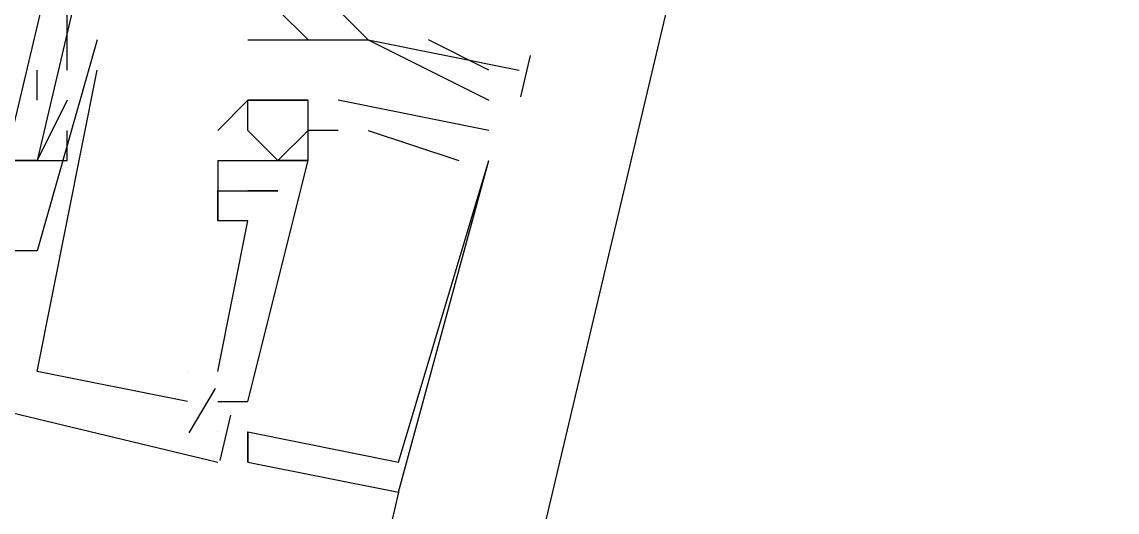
# Model space of a CAD drawing. Header units: feet. Extents: x -84 to 198, y -22 to 181.
# Drawn here: x 121.5 to 121.9847, y 90.6222 to 90.8391 of the extents above; entities that cross this region are included whole.
import ezdxf

# ---------------------------------------------------------------- set-up
doc = ezdxf.new("R2010")
doc.units = ezdxf.units.FT
doc.layers.add('A-LINEA', color=7, linetype='CONTINUOUS')

msp = doc.modelspace()

# ---------------------------------------------------------------- linework, layer by layer
at = {"layer": 'A-LINEA'}
for p, q in [((121.48, 90.7244), (121.5467, 91.0044)), ((121.48, 90.7244), (121.5467, 91.0044)), ((121.48, 90.7244), (121.5467, 91.0044)), ((121.48, 90.7244), (121.5467, 91.0044)), ((121.48, 90.7244), (121.5467, 91.0044)), ((121.48, 90.7244), (121.5467, 91.0044)), ((121.52, 90.8178), (121.52, 90.8578)), ((121.52, 90.8178), (121.52, 90.8578)), ((121.52, 90.8178), (121.52, 90.8578)), ((121.52, 90.8178), (121.52, 90.8578)), ((121.52, 90.8178), (121.52, 90.8578)), ((121.52, 90.8178), (121.52, 90.8578)), ((121.5333, 90.8311), (121.5333, 90.8311)), ((121.5333, 90.8311), (121.5333, 90.8311)), ((121.5333, 90.8311), (121.5333, 90.8311)), ((121.5333, 90.8311), (121.5333, 90.8311)), ((121.5333, 90.8311), (121.5333, 90.8311)), ((121.5333, 90.8311), (121.5333, 90.8311)), ((121.6, 90.8311), (121.6, 90.8311)), ((121.6, 90.8311), (121.6, 90.8311)), ((121.6133, 90.8311), (121.6133, 90.8311)), ((121.6133, 90.8311), (121.6133, 90.8311)), ((121.6267, 90.8311), (121.6267, 90.8311)), ((121.6267, 90.8311), (121.6267, 90.8311)), ((121.64, 90.8311), (121.64, 90.8311)), ((121.64, 90.8311), (121.64, 90.8311)), ((121.6533, 90.8311), (121.6533, 90.8311)), ((121.6533, 90.8311), (121.6533, 90.8311)), ((121.6533, 90.8311), (121.6533, 90.8311)), ((121.6533, 90.8311), (121.6533, 90.8311)), ((121.6533, 90.8311), (121.6533, 90.8311)), ((121.6533, 90.8311), (121.6533, 90.8311)), ((121.725, 90.8243), (121.7207, 90.806)), ((121.725, 90.8243), (121.7207, 90.806)), ((121.5067, 90.8044), (121.5067, 90.8178)), ((121.5067, 90.8178), (121.5067, 90.8178)), ((121.5067, 90.8044), (121.5067, 90.8178)), ((121.5067, 90.8178), (121.5067, 90.8178)), ((121.5067, 90.8044), (121.5067, 90.8178)), ((121.5067, 90.8178), (121.5067, 90.8178)), ((121.5067, 90.8044), (121.5067, 90.8178)), ((121.5067, 90.8178), (121.5067, 90.8178)), ((121.5067, 90.8044), (121.5067, 90.8178)), ((121.5067, 90.8178), (121.5067, 90.8178)), ((121.5067, 90.8044), (121.5067, 90.8178)), ((121.5067, 90.8178), (121.5067, 90.8178)), ((121.52, 90.8178), (121.52, 90.8178)), ((121.52, 90.8178), (121.52, 90.8178)), ((121.52, 90.8178), (121.52, 90.8178)), ((121.52, 90.8178), (121.52, 90.8178)), ((121.52, 90.8178), (121.52, 90.8178)), ((121.52, 90.8178), (121.52, 90.8178)), ((121.5333, 90.8178), (121.5333, 90.8178)), ((121.5333, 90.8178), (121.5333, 90.8178)), ((121.5333, 90.8178), (121.5333, 90.8178)), ((121.5333, 90.8178), (121.5333, 90.8178)), ((121.5333, 90.8178), (121.5333, 90.8178)), ((121.5333, 90.8178), (121.5333, 90.8178)), ((121.72, 90.8178), (121.72, 90.8178)), ((121.72, 90.8178), (121.72, 90.8178)), ((121.5067, 90.8044), (121.5067, 90.8044)), ((121.5067, 90.8044), (121.5067, 90.8044)), ((121.5067, 90.8044), (121.5067, 90.8044)), ((121.5067, 90.8044), (121.5067, 90.8044)), ((121.5067, 90.8044), (121.5067, 90.8044)), ((121.5067, 90.8044), (121.5067, 90.8044)), ((121.52, 90.8044), (121.52, 90.8044)), ((121.52, 90.8044), (121.52, 90.8044)), ((121.52, 90.8044), (121.52, 90.8044)), ((121.52, 90.8044), (121.52, 90.8044)), ((121.52, 90.8044), (121.52, 90.8044)), ((121.52, 90.8044), (121.52, 90.8044)), ((121.6, 90.8044), (121.6, 90.8044)), ((121.6, 90.8044), (121.6, 90.8044)), ((121.6, 90.8044), (121.6, 90.8044)), ((121.6, 90.8044), (121.6, 90.8044)), ((121.6, 90.8044), (121.6, 90.8044)), ((121.6, 90.8044), (121.6, 90.8044)), ((121.6, 90.8044), (121.6, 90.8044)), ((121.6, 90.8044), (121.6, 90.8044)), ((121.6, 90.8044), (121.6, 90.8044)), ((121.6, 90.8044), (121.6, 90.8044)), ((121.6, 90.8044), (121.6, 90.8044)), ((121.6, 90.8044), (121.6, 90.8044)), ((121.6133, 90.8044), (121.6133, 90.8044)), ((121.6133, 90.8044), (121.6133, 90.8044)), ((121.6133, 90.8044), (121.6133, 90.8044)), ((121.6133, 90.8044), (121.6133, 90.8044)), ((121.6133, 90.8044), (121.6133, 90.8044)), ((121.6133, 90.8044), (121.6133, 90.8044)), ((121.6267, 90.8044), (121.6267, 90.8044)), ((121.6267, 90.8044), (121.6267, 90.8044)), ((121.6267, 90.8044), (121.6267, 90.8044)), ((121.6267, 90.8044), (121.6267, 90.8044)), ((121.6267, 90.8044), (121.6267, 90.8044)), ((121.6267, 90.8044), (121.6267, 90.8044)), ((121.6267, 90.8044), (121.6267, 90.8044)), ((121.6267, 90.8044), (121.6267, 90.8044)), ((121.6267, 90.8044), (121.6267, 90.8044)), ((121.6267, 90.8044), (121.6267, 90.8044)), ((121.6267, 90.8044), (121.6267, 90.8044)), ((121.6267, 90.8044), (121.6267, 90.8044)), ((121.7067, 90.7911), (121.64, 90.8044)), ((121.64, 90.8044), (121.64, 90.8044)), ((121.64, 90.8044), (121.64, 90.8044)), ((121.7067, 90.7911), (121.64, 90.8044)), ((121.64, 90.8044), (121.64, 90.8044)), ((121.64, 90.8044), (121.64, 90.8044)), ((121.7067, 90.7911), (121.64, 90.8044)), ((121.64, 90.8044), (121.64, 90.8044)), ((121.64, 90.8044), (121.64, 90.8044)), ((121.7067, 90.7911), (121.64, 90.8044)), ((121.64, 90.8044), (121.64, 90.8044)), ((121.64, 90.8044), (121.64, 90.8044)), ((121.7067, 90.7911), (121.64, 90.8044)), ((121.64, 90.8044), (121.64, 90.8044)), ((121.64, 90.8044), (121.64, 90.8044)), ((121.7067, 90.7911), (121.64, 90.8044)), ((121.64, 90.8044), (121.64, 90.8044)), ((121.64, 90.8044), (121.64, 90.8044)), ((121.7067, 90.8044), (121.7067, 90.8044)), ((121.7067, 90.8044), (121.7067, 90.8044)), ((121.52, 90.7911), (121.52, 90.7911)), ((121.52, 90.7911), (121.52, 90.7911)), ((121.52, 90.7911), (121.52, 90.7911)), ((121.52, 90.7911), (121.52, 90.7911)), ((121.52, 90.7911), (121.52, 90.7911)), ((121.52, 90.7911), (121.52, 90.7911)), ((121.5867, 90.7911), (121.5867, 90.7911)), ((121.5867, 90.7911), (121.5867, 90.7911)), ((121.5867, 90.7911), (121.5867, 90.7911)), ((121.5867, 90.7911), (121.5867, 90.7911)), ((121.5867, 90.7911), (121.5867, 90.7911)), ((121.5867, 90.7911), (121.5867, 90.7911)), ((121.6, 90.7911), (121.6, 90.7911)), ((121.6, 90.7911), (121.6, 90.7911)), ((121.6, 90.7911), (121.6, 90.7911)), ((121.6, 90.7911), (121.6, 90.7911)), ((121.6, 90.7911), (121.6, 90.7911)), ((121.6, 90.7911), (121.6, 90.7911)), ((121.6267, 90.7911), (121.6267, 90.7911)), ((121.6267, 90.7911), (121.6267, 90.7911)), ((121.6267, 90.7911), (121.6267, 90.7911)), ((121.6267, 90.7911), (121.6267, 90.7911)), ((121.6267, 90.7911), (121.6267, 90.7911)), ((121.6267, 90.7911), (121.6267, 90.7911)), ((121.6267, 90.7911), (121.6267, 90.7911)), ((121.6267, 90.7911), (121.6267, 90.7911)), ((121.6267, 90.7911), (121.6267, 90.7911)), ((121.6267, 90.7911), (121.6267, 90.7911)), ((121.6267, 90.7911), (121.6267, 90.7911)), ((121.6267, 90.7911), (121.6267, 90.7911)), ((121.64, 90.7911), (121.64, 90.7911)), ((121.64, 90.7911), (121.64, 90.7911)), ((121.64, 90.7911), (121.64, 90.7911)), ((121.64, 90.7911), (121.64, 90.7911)), ((121.64, 90.7911), (121.64, 90.7911)), ((121.64, 90.7911), (121.64, 90.7911)), ((121.64, 90.7911), (121.64, 90.7911)), ((121.64, 90.7911), (121.64, 90.7911)), ((121.64, 90.7911), (121.64, 90.7911)), ((121.64, 90.7911), (121.64, 90.7911)), ((121.64, 90.7911), (121.64, 90.7911)), ((121.64, 90.7911), (121.64, 90.7911)), ((121.64, 90.7911), (121.64, 90.7911)), ((121.64, 90.7911), (121.64, 90.7911)), ((121.64, 90.7911), (121.64, 90.7911)), ((121.64, 90.7911), (121.64, 90.7911)), ((121.64, 90.7911), (121.64, 90.7911)), ((121.64, 90.7911), (121.64, 90.7911)), ((121.6533, 90.7911), (121.6533, 90.7911)), ((121.6533, 90.7911), (121.6533, 90.7911)), ((121.6533, 90.7911), (121.6533, 90.7911)), ((121.6533, 90.7911), (121.6533, 90.7911)), ((121.6533, 90.7911), (121.6533, 90.7911)), ((121.6533, 90.7911), (121.6533, 90.7911)), ((121.7067, 90.7911), (121.7067, 90.7911)), ((121.7067, 90.7911), (121.7067, 90.7911)), ((121.7067, 90.7911), (121.7067, 90.7911)), ((121.7067, 90.7911), (121.7067, 90.7911)), ((121.7067, 90.7911), (121.7067, 90.7911)), ((121.7067, 90.7911), (121.7067, 90.7911)), ((121.5067, 90.7778), (121.5067, 90.7778)), ((121.5067, 90.7778), (121.5067, 90.7778)), ((121.5067, 90.7778), (121.5067, 90.7778)), ((121.5067, 90.7778), (121.5067, 90.7778)), ((121.5067, 90.7778), (121.5067, 90.7778)), ((121.5067, 90.7778), (121.5067, 90.7778)), ((121.5067, 90.7778), (121.5067, 90.7778)), ((121.5067, 90.7778), (121.5067, 90.7778)), ((121.5067, 90.7778), (121.5067, 90.7778)), ((121.5067, 90.7778), (121.5067, 90.7778)), ((121.5067, 90.7778), (121.5067, 90.7778)), ((121.5067, 90.7778), (121.5067, 90.7778)), ((121.5067, 90.7778), (121.5067, 90.7778)), ((121.5067, 90.7778), (121.5067, 90.7778)), ((121.5067, 90.7778), (121.5067, 90.7778)), ((121.5067, 90.7778), (121.5067, 90.7778)), ((121.5067, 90.7778), (121.5067, 90.7778)), ((121.5067, 90.7778), (121.5067, 90.7778)), ((121.52, 90.7778), (121.52, 90.7778)), ((121.52, 90.7778), (121.52, 90.7778)), ((121.52, 90.7778), (121.52, 90.7778)), ((121.52, 90.7778), (121.52, 90.7778)), ((121.52, 90.7778), (121.52, 90.7778)), ((121.52, 90.7778), (121.52, 90.7778)), ((121.52, 90.7778), (121.52, 90.7778)), ((121.52, 90.7778), (121.52, 90.7778)), ((121.52, 90.7778), (121.52, 90.7778)), ((121.52, 90.7778), (121.52, 90.7778)), ((121.52, 90.7778), (121.52, 90.7778)), ((121.52, 90.7778), (121.52, 90.7778)), ((121.5867, 90.7778), (121.5867, 90.7511)), ((121.5867, 90.7778), (121.5867, 90.7778)), ((121.5867, 90.7778), (121.5867, 90.7778)), ((121.5867, 90.7778), (121.5867, 90.7511)), ((121.5867, 90.7778), (121.5867, 90.7778)), ((121.5867, 90.7778), (121.5867, 90.7778)), ((121.5867, 90.7778), (121.5867, 90.7511)), ((121.5867, 90.7778), (121.5867, 90.7778)), ((121.5867, 90.7778), (121.5867, 90.7778)), ((121.5867, 90.7778), (121.5867, 90.7511)), ((121.5867, 90.7778), (121.5867, 90.7778)), ((121.5867, 90.7778), (121.5867, 90.7778)), ((121.5867, 90.7778), (121.5867, 90.7511)), ((121.5867, 90.7778), (121.5867, 90.7778)), ((121.5867, 90.7778), (121.5867, 90.7778)), ((121.5867, 90.7778), (121.5867, 90.7511)), ((121.5867, 90.7778), (121.5867, 90.7778)), ((121.5867, 90.7778), (121.5867, 90.7778)), ((121.6, 90.7778), (121.6, 90.7778)), ((121.6, 90.7778), (121.6, 90.7778)), ((121.6, 90.7778), (121.6, 90.7778)), ((121.6, 90.7778), (121.6, 90.7778)), ((121.6, 90.7778), (121.6, 90.7778)), ((121.6, 90.7778), (121.6, 90.7778)), ((121.6, 90.7778), (121.6, 90.7778)), ((121.6, 90.7778), (121.6, 90.7778)), ((121.6, 90.7778), (121.6, 90.7778)), ((121.6, 90.7778), (121.6, 90.7778)), ((121.6, 90.7778), (121.6, 90.7778)), ((121.6, 90.7778), (121.6, 90.7778)), ((121.6, 90.7778), (121.6, 90.7778)), ((121.6, 90.7778), (121.6, 90.7778)), ((121.6, 90.7778), (121.6, 90.7778)), ((121.6, 90.7778), (121.6, 90.7778)), ((121.6, 90.7778), (121.6, 90.7778)), ((121.6, 90.7778), (121.6, 90.7778)), ((121.6133, 90.7778), (121.6133, 90.7778)), ((121.6133, 90.7778), (121.6133, 90.7778)), ((121.6133, 90.7778), (121.6133, 90.7778)), ((121.6133, 90.7778), (121.6133, 90.7778)), ((121.6133, 90.7778), (121.6133, 90.7778)), ((121.6133, 90.7778), (121.6133, 90.7778)), ((121.6133, 90.7778), (121.6133, 90.7778)), ((121.6133, 90.7778), (121.6133, 90.7778)), ((121.6133, 90.7778), (121.6133, 90.7778)), ((121.6133, 90.7778), (121.6133, 90.7778)), ((121.6133, 90.7778), (121.6133, 90.7778)), ((121.6133, 90.7778), (121.6133, 90.7778)), ((121.6133, 90.7778), (121.6133, 90.7778)), ((121.6133, 90.7778), (121.6133, 90.7778)), ((121.6133, 90.7778), (121.6133, 90.7778)), ((121.6133, 90.7778), (121.6133, 90.7778)), ((121.6133, 90.7778), (121.6133, 90.7778)), ((121.6133, 90.7778), (121.6133, 90.7778)), ((121.6267, 90.7778), (121.6267, 90.7778)), ((121.6267, 90.7778), (121.6267, 90.7778)), ((121.6267, 90.7778), (121.6267, 90.7778)), ((121.6267, 90.7778), (121.6267, 90.7778)), ((121.6267, 90.7778), (121.6267, 90.7778)), ((121.6267, 90.7778), (121.6267, 90.7778)), ((121.6267, 90.7778), (121.6267, 90.7778)), ((121.6267, 90.7778), (121.6267, 90.7778)), ((121.6267, 90.7778), (121.6267, 90.7778)), ((121.6267, 90.7778), (121.6267, 90.7778)), ((121.6267, 90.7778), (121.6267, 90.7778)), ((121.6267, 90.7778), (121.6267, 90.7778)), ((121.6933, 90.7778), (121.6933, 90.7778)), ((121.6933, 90.7778), (121.6933, 90.7778)), ((121.6933, 90.7778), (121.6933, 90.7778)), ((121.6933, 90.7778), (121.6933, 90.7778)), ((121.6933, 90.7778), (121.6933, 90.7778)), ((121.6933, 90.7778), (121.6933, 90.7778)), ((121.7067, 90.7778), (121.7067, 90.7778)), ((121.7067, 90.7778), (121.7067, 90.7778)), ((121.7067, 90.7778), (121.7067, 90.7778)), ((121.7067, 90.7778), (121.7067, 90.7778)), ((121.7067, 90.7778), (121.7067, 90.7778)), ((121.7067, 90.7778), (121.7067, 90.7778)), ((121.7067, 90.7778), (121.7067, 90.7778)), ((121.7067, 90.7778), (121.7067, 90.7778)), ((121.7067, 90.7778), (121.7067, 90.7778)), ((121.7067, 90.7778), (121.7067, 90.7778)), ((121.7067, 90.7778), (121.7067, 90.7778)), ((121.7067, 90.7778), (121.7067, 90.7778)), ((121.5867, 90.7644), (121.6, 90.7644)), ((121.5867, 90.7644), (121.5867, 90.7644)), ((121.5867, 90.7644), (121.5867, 90.7644)), ((121.5867, 90.7644), (121.6, 90.7644)), ((121.5867, 90.7644), (121.5867, 90.7644)), ((121.5867, 90.7644), (121.5867, 90.7644)), ((121.5867, 90.7644), (121.6, 90.7644)), ((121.5867, 90.7644), (121.5867, 90.7644)), ((121.5867, 90.7644), (121.5867, 90.7644)), ((121.5867, 90.7644), (121.6, 90.7644)), ((121.5867, 90.7644), (121.5867, 90.7644)), ((121.5867, 90.7644), (121.5867, 90.7644)), ((121.5867, 90.7644), (121.6, 90.7644)), ((121.5867, 90.7644), (121.5867, 90.7644)), ((121.5867, 90.7644), (121.5867, 90.7644)), ((121.5867, 90.7644), (121.6, 90.7644)), ((121.5867, 90.7644), (121.5867, 90.7644)), ((121.5867, 90.7644), (121.5867, 90.7644)), ((121.6, 90.7644), (121.6, 90.7644)), ((121.6, 90.7644), (121.6, 90.7644)), ((121.6, 90.7644), (121.6, 90.7644)), ((121.6, 90.7644), (121.6, 90.7644)), ((121.6, 90.7644), (121.6, 90.7644)), ((121.6, 90.7644), (121.6, 90.7644)), ((121.6, 90.7644), (121.6, 90.7644)), ((121.6, 90.7644), (121.6, 90.7644)), ((121.6, 90.7644), (121.6, 90.7644)), ((121.6, 90.7644), (121.6, 90.7644)), ((121.6, 90.7644), (121.6, 90.7644)), ((121.6, 90.7644), (121.6, 90.7644)), ((121.6, 90.7644), (121.6, 90.7644)), ((121.6, 90.7644), (121.6, 90.7644)), ((121.6, 90.7644), (121.6, 90.7644)), ((121.6, 90.7644), (121.6, 90.7644)), ((121.6, 90.7644), (121.6, 90.7644)), ((121.6, 90.7644), (121.6, 90.7644)), ((121.6, 90.7644), (121.6, 90.7644)), ((121.6, 90.7644), (121.6, 90.7644)), ((121.6, 90.7644), (121.6, 90.7644)), ((121.6, 90.7644), (121.6, 90.7644)), ((121.6, 90.7644), (121.6, 90.7644)), ((121.6, 90.7644), (121.6, 90.7644)), ((121.6133, 90.7644), (121.6133, 90.7644)), ((121.6133, 90.7644), (121.6133, 90.7644)), ((121.6133, 90.7644), (121.6133, 90.7644)), ((121.6133, 90.7644), (121.6133, 90.7644)), ((121.6133, 90.7644), (121.6133, 90.7644)), ((121.6133, 90.7644), (121.6133, 90.7644)), ((121.6133, 90.7644), (121.6133, 90.7644)), ((121.6133, 90.7644), (121.6133, 90.7644)), ((121.6133, 90.7644), (121.6133, 90.7644)), ((121.6133, 90.7644), (121.6133, 90.7644)), ((121.6133, 90.7644), (121.6133, 90.7644)), ((121.6133, 90.7644), (121.6133, 90.7644)), ((121.5867, 90.6844), (121.6, 90.7511)), ((121.5867, 90.7511), (121.5867, 90.7511)), ((121.5867, 90.7511), (121.5867, 90.7511)), ((121.5867, 90.6844), (121.6, 90.7511)), ((121.5867, 90.7511), (121.5867, 90.7511)), ((121.5867, 90.7511), (121.5867, 90.7511)), ((121.5867, 90.6844), (121.6, 90.7511)), ((121.5867, 90.7511), (121.5867, 90.7511)), ((121.5867, 90.7511), (121.5867, 90.7511)), ((121.5867, 90.6844), (121.6, 90.7511)), ((121.5867, 90.7511), (121.5867, 90.7511)), ((121.5867, 90.7511), (121.5867, 90.7511)), ((121.5867, 90.6844), (121.6, 90.7511)), ((121.5867, 90.7511), (121.5867, 90.7511)), ((121.5867, 90.7511), (121.5867, 90.7511)), ((121.5867, 90.6844), (121.6, 90.7511)), ((121.5867, 90.7511), (121.5867, 90.7511)), ((121.5867, 90.7511), (121.5867, 90.7511)), ((121.6, 90.7511), (121.6, 90.7511)), ((121.6, 90.7511), (121.6, 90.7511)), ((121.6, 90.7511), (121.6, 90.7511)), ((121.6, 90.7511), (121.6, 90.7511)), ((121.6, 90.7511), (121.6, 90.7511)), ((121.6, 90.7511), (121.6, 90.7511)), ((121.6, 90.7511), (121.6, 90.7511)), ((121.6, 90.7511), (121.6, 90.7511)), ((121.6, 90.7511), (121.6, 90.7511)), ((121.6, 90.7511), (121.6, 90.7511)), ((121.6, 90.7511), (121.6, 90.7511)), ((121.6, 90.7511), (121.6, 90.7511)), ((121.5067, 90.7378), (121.5067, 90.7378)), ((121.5067, 90.7378), (121.5067, 90.7378)), ((121.5067, 90.7378), (121.5067, 90.7378)), ((121.5067, 90.7378), (121.5067, 90.7378)), ((121.5067, 90.7378), (121.5067, 90.7378)), ((121.5067, 90.7378), (121.5067, 90.7378)), ((121.5067, 90.6844), (121.5067, 90.6844)), ((121.5067, 90.6844), (121.5067, 90.6844)), ((121.5067, 90.6844), (121.5067, 90.6844)), ((121.5067, 90.6844), (121.5067, 90.6844)), ((121.5067, 90.6844), (121.5067, 90.6844)), ((121.5067, 90.6844), (121.5067, 90.6844)), ((121.5733, 90.6844), (121.5733, 90.6844)), ((121.5733, 90.6844), (121.5733, 90.6844)), ((121.5733, 90.6844), (121.5733, 90.6844)), ((121.5733, 90.6844), (121.5733, 90.6844)), ((121.5733, 90.6844), (121.5733, 90.6844)), ((121.5733, 90.6844), (121.5733, 90.6844)), ((121.5733, 90.6844), (121.5733, 90.6844)), ((121.5733, 90.6844), (121.5733, 90.6844)), ((121.5733, 90.6844), (121.5733, 90.6844)), ((121.5733, 90.6844), (121.5733, 90.6844)), ((121.5733, 90.6844), (121.5733, 90.6844)), ((121.5733, 90.6844), (121.5733, 90.6844)), ((121.5867, 90.6844), (121.5867, 90.6844)), ((121.5867, 90.6844), (121.5867, 90.6844)), ((121.5867, 90.6844), (121.5867, 90.6844)), ((121.5867, 90.6844), (121.5867, 90.6844)), ((121.5867, 90.6844), (121.5867, 90.6844)), ((121.5867, 90.6844), (121.5867, 90.6844)), ((121.5855, 90.6769), (121.5739, 90.6573)), ((121.5855, 90.6769), (121.5739, 90.6573)), ((121.5855, 90.6769), (121.5739, 90.6573)), ((121.5855, 90.6769), (121.5739, 90.6573)), ((121.5855, 90.6769), (121.5739, 90.6573)), ((121.5855, 90.6769), (121.5739, 90.6573)), ((121.5733, 90.6711), (121.5733, 90.6711)), ((121.5733, 90.6711), (121.5733, 90.6711)), ((121.5733, 90.6711), (121.5733, 90.6711)), ((121.5733, 90.6711), (121.5733, 90.6711)), ((121.5733, 90.6711), (121.5733, 90.6711)), ((121.5733, 90.6711), (121.5733, 90.6711)), ((121.5867, 90.6711), (121.5867, 90.6711)), ((121.5867, 90.6711), (121.5867, 90.6711)), ((121.5867, 90.6711), (121.5867, 90.6711)), ((121.5867, 90.6711), (121.5867, 90.6711)), ((121.5867, 90.6711), (121.5867, 90.6711)), ((121.5867, 90.6711), (121.5867, 90.6711)), ((121.6, 90.6711), (121.6, 90.6711)), ((121.6, 90.6711), (121.6, 90.6711)), ((121.6, 90.6711), (121.6, 90.6711)), ((121.6, 90.6711), (121.6, 90.6711)), ((121.6, 90.6711), (121.6, 90.6711)), ((121.6, 90.6711), (121.6, 90.6711)), ((121.6, 90.6711), (121.6, 90.6711)), ((121.6, 90.6711), (121.6, 90.6711)), ((121.6, 90.6711), (121.6, 90.6711)), ((121.6, 90.6711), (121.6, 90.6711)), ((121.6, 90.6711), (121.6, 90.6711)), ((121.6, 90.6711), (121.6, 90.6711)), ((121.6, 90.6711), (121.6, 90.6711)), ((121.6, 90.6711), (121.6, 90.6711)), ((121.6, 90.6711), (121.6, 90.6711)), ((121.6, 90.6711), (121.6, 90.6711)), ((121.6, 90.6711), (121.6, 90.6711)), ((121.6, 90.6711), (121.6, 90.6711)), ((121.5923, 90.6651), (121.5876, 90.6451)), ((121.5923, 90.6651), (121.5876, 90.6451)), ((121.5923, 90.6651), (121.5876, 90.6451)), ((121.5923, 90.6651), (121.5876, 90.6451)), ((121.5923, 90.6651), (121.5876, 90.6451)), ((121.5923, 90.6651), (121.5876, 90.6451)), ((121.5867, 90.6578), (121.5867, 90.6578)), ((121.5867, 90.6578), (121.5867, 90.6578)), ((121.5867, 90.6578), (121.5867, 90.6578)), ((121.5867, 90.6578), (121.5867, 90.6578)), ((121.5867, 90.6578), (121.5867, 90.6578)), ((121.5867, 90.6578), (121.5867, 90.6578)), ((121.5867, 90.6578), (121.5867, 90.6578)), ((121.5867, 90.6578), (121.5867, 90.6578)), ((121.5867, 90.6578), (121.5867, 90.6578)), ((121.5867, 90.6578), (121.5867, 90.6578)), ((121.5867, 90.6578), (121.5867, 90.6578)), ((121.5867, 90.6578), (121.5867, 90.6578)), ((121.6, 90.6444), (121.6, 90.6578)), ((121.6, 90.6578), (121.6, 90.6578)), ((121.6, 90.6578), (121.6, 90.6578)), ((121.6, 90.6578), (121.6, 90.6578)), ((121.6, 90.6444), (121.6, 90.6578)), ((121.6, 90.6578), (121.6, 90.6578)), ((121.6, 90.6578), (121.6, 90.6578)), ((121.6, 90.6578), (121.6, 90.6578)), ((121.6, 90.6444), (121.6, 90.6578)), ((121.6, 90.6578), (121.6, 90.6578)), ((121.6, 90.6578), (121.6, 90.6578)), ((121.6, 90.6578), (121.6, 90.6578)), ((121.6, 90.6444), (121.6, 90.6578)), ((121.6, 90.6578), (121.6, 90.6578)), ((121.6, 90.6578), (121.6, 90.6578)), ((121.6, 90.6578), (121.6, 90.6578)), ((121.6, 90.6444), (121.6, 90.6578)), ((121.6, 90.6578), (121.6, 90.6578)), ((121.6, 90.6578), (121.6, 90.6578)), ((121.6, 90.6578), (121.6, 90.6578)), ((121.6, 90.6444), (121.6, 90.6578)), ((121.6, 90.6578), (121.6, 90.6578)), ((121.6, 90.6578), (121.6, 90.6578)), ((121.6, 90.6578), (121.6, 90.6578)), ((121.5867, 90.6444), (121.5867, 90.6444)), ((121.5867, 90.6444), (121.5867, 90.6444)), ((121.5867, 90.6444), (121.5867, 90.6444)), ((121.5867, 90.6444), (121.5867, 90.6444)), ((121.5867, 90.6444), (121.5867, 90.6444)), ((121.5867, 90.6444), (121.5867, 90.6444)), ((121.6, 90.6444), (121.6, 90.6444)), ((121.6, 90.6444), (121.6, 90.6444)), ((121.6, 90.6444), (121.6, 90.6444)), ((121.6, 90.6444), (121.6, 90.6444)), ((121.6, 90.6444), (121.6, 90.6444)), ((121.6, 90.6444), (121.6, 90.6444)), ((121.6, 90.6444), (121.6, 90.6444)), ((121.6, 90.6444), (121.6, 90.6444)), ((121.6, 90.6444), (121.6, 90.6444)), ((121.6, 90.6444), (121.6, 90.6444)), ((121.6, 90.6444), (121.6, 90.6444)), ((121.6, 90.6444), (121.6, 90.6444)), ((121.6667, 90.6444), (121.6667, 90.6444)), ((121.6667, 90.6444), (121.6667, 90.6444)), ((121.6667, 90.6444), (121.6667, 90.6444)), ((121.6667, 90.6444), (121.6667, 90.6444)), ((121.6667, 90.6444), (121.6667, 90.6444)), ((121.6667, 90.6444), (121.6667, 90.6444)), ((121.6667, 90.6311), (120.0267, 83.6978)), ((121.6667, 90.6311), (120.0267, 83.6978)), ((121.6667, 90.6311), (121.6667, 90.6311)), ((121.6667, 90.6311), (121.6667, 90.6311)), ((121.6667, 90.6311), (121.6667, 90.6311)), ((121.6667, 90.6311), (121.6667, 90.6311)), ((121.6667, 90.6311), (121.6667, 90.6311)), ((121.6667, 90.6311), (121.6667, 90.6311))]:
    msp.add_line(p, q, dxfattribs=at)
for points in [[(117.0933, 59.0178), (114.4, 59.6578), (118.2, 75.6978), (122, 91.7511), (124.68, 91.1111)], [(117.0933, 59.0178), (114.4, 59.6578), (118.2, 75.6978), (122, 91.7511), (124.68, 91.1111)], [(121.56, 91.0044), (121.5067, 90.7778), (121.4933, 90.7778), (121.5067, 90.7778)], [(121.56, 91.0044), (121.5067, 90.7778), (121.4933, 90.7778), (121.5067, 90.7778)], [(121.56, 91.0044), (121.5067, 90.7778), (121.4933, 90.7778), (121.5067, 90.7778)], [(121.56, 91.0044), (121.5067, 90.7778), (121.4933, 90.7778), (121.5067, 90.7778)], [(121.56, 91.0044), (121.5067, 90.7778), (121.4933, 90.7778), (121.5067, 90.7778)], [(121.56, 91.0044), (121.5067, 90.7778), (121.4933, 90.7778), (121.5067, 90.7778)], [(120.9733, 90.9511), (120.9733, 90.9644), (120.9467, 90.9644), (120.92, 90.8044), (121.5867, 90.6444)], [(120.9733, 90.9511), (120.9733, 90.9644), (120.9467, 90.9644), (120.92, 90.8044), (121.5867, 90.6444)], [(120.9733, 90.9511), (120.9733, 90.9644), (120.9467, 90.9644), (120.92, 90.8044), (121.5867, 90.6444)], [(120.9733, 90.9511), (120.9733, 90.9644), (120.9467, 90.9644), (120.92, 90.8044), (121.5867, 90.6444)], [(120.9733, 90.9511), (120.9733, 90.9644), (120.9467, 90.9644), (120.92, 90.8044), (121.5867, 90.6444)], [(120.9733, 90.9511), (120.9733, 90.9644), (120.9467, 90.9644), (120.92, 90.8044), (121.5867, 90.6444)], [(121.6267, 90.8311), (121.6133, 90.8444), (121.6133, 90.8578)], [(121.6267, 90.8311), (121.6133, 90.8444), (121.6133, 90.8578)], [(121.64, 90.8578), (121.64, 90.8444), (121.64, 90.8444), (121.6533, 90.8311)], [(121.64, 90.8578), (121.64, 90.8444), (121.64, 90.8444), (121.6533, 90.8311)], [(121.5333, 90.8311), (121.5067, 90.7378), (121.4933, 90.7378)], [(121.5333, 90.8311), (121.5067, 90.7378), (121.4933, 90.7378)], [(121.5333, 90.8311), (121.5067, 90.7378), (121.4933, 90.7378)], [(121.5333, 90.8311), (121.5067, 90.7378), (121.4933, 90.7378)], [(121.5333, 90.8311), (121.5067, 90.7378), (121.4933, 90.7378)], [(121.5333, 90.8311), (121.5067, 90.7378), (121.4933, 90.7378)], [(121.6, 90.8311), (121.6133, 90.8311), (121.64, 90.8311), (121.6533, 90.8311), (121.7067, 90.8044)], [(121.6, 90.8311), (121.6133, 90.8311), (121.64, 90.8311), (121.6533, 90.8311), (121.7067, 90.8044)], [(121.6533, 90.8311), (121.6533, 90.8311), (121.6533, 90.8311), (121.6533, 90.8311), (121.72, 90.8178), (121.72, 90.8178), (121.72, 90.8178)], [(121.6533, 90.8311), (121.6533, 90.8311), (121.6533, 90.8311), (121.6533, 90.8311), (121.72, 90.8178), (121.72, 90.8178), (121.72, 90.8178)], [(121.7067, 90.8178), (121.68, 90.8311), (121.68, 90.8311)], [(121.7067, 90.8178), (121.68, 90.8311), (121.68, 90.8311)], [(121.5733, 90.6711), (121.5067, 90.6844), (121.5333, 90.8178)], [(121.5733, 90.6711), (121.5067, 90.6844), (121.5333, 90.8178)], [(121.5733, 90.6711), (121.5067, 90.6844), (121.5333, 90.8178)], [(121.5733, 90.6711), (121.5067, 90.6844), (121.5333, 90.8178)], [(121.5733, 90.6711), (121.5067, 90.6844), (121.5333, 90.8178)], [(121.5733, 90.6711), (121.5067, 90.6844), (121.5333, 90.8178)], [(121.52, 90.8044), (121.5067, 90.7778), (121.52, 90.7778), (121.52, 90.7911)], [(121.52, 90.8044), (121.5067, 90.7778), (121.52, 90.7778), (121.52, 90.7911)], [(121.52, 90.8044), (121.5067, 90.7778), (121.52, 90.7778), (121.52, 90.7911)], [(121.52, 90.8044), (121.5067, 90.7778), (121.52, 90.7778), (121.52, 90.7911)], [(121.52, 90.8044), (121.5067, 90.7778), (121.52, 90.7778), (121.52, 90.7911)], [(121.52, 90.8044), (121.5067, 90.7778), (121.52, 90.7778), (121.52, 90.7911)], [(121.64, 90.7911), (121.6267, 90.7911), (121.6267, 90.8044), (121.6133, 90.8044), (121.6, 90.8044), (121.5867, 90.7911)], [(121.64, 90.7911), (121.6267, 90.7911), (121.6267, 90.8044), (121.6133, 90.8044), (121.6, 90.8044), (121.5867, 90.7911)], [(121.64, 90.7911), (121.6267, 90.7911), (121.6267, 90.8044), (121.6133, 90.8044), (121.6, 90.8044), (121.5867, 90.7911)], [(121.64, 90.7911), (121.6267, 90.7911), (121.6267, 90.8044), (121.6133, 90.8044), (121.6, 90.8044), (121.5867, 90.7911)], [(121.64, 90.7911), (121.6267, 90.7911), (121.6267, 90.8044), (121.6133, 90.8044), (121.6, 90.8044), (121.5867, 90.7911)], [(121.64, 90.7911), (121.6267, 90.7911), (121.6267, 90.8044), (121.6133, 90.8044), (121.6, 90.8044), (121.5867, 90.7911)], [(121.64, 90.7911), (121.64, 90.7911), (121.6267, 90.7911), (121.6267, 90.7911), (121.6133, 90.7778), (121.6, 90.7911), (121.6, 90.8044), (121.6267, 90.8044)], [(121.64, 90.7911), (121.64, 90.7911), (121.6267, 90.7911), (121.6267, 90.7911), (121.6133, 90.7778), (121.6, 90.7911), (121.6, 90.8044), (121.6267, 90.8044)], [(121.64, 90.7911), (121.64, 90.7911), (121.6267, 90.7911), (121.6267, 90.7911), (121.6133, 90.7778), (121.6, 90.7911), (121.6, 90.8044), (121.6267, 90.8044)], [(121.64, 90.7911), (121.64, 90.7911), (121.6267, 90.7911), (121.6267, 90.7911), (121.6133, 90.7778), (121.6, 90.7911), (121.6, 90.8044), (121.6267, 90.8044)], [(121.64, 90.7911), (121.64, 90.7911), (121.6267, 90.7911), (121.6267, 90.7911), (121.6133, 90.7778), (121.6, 90.7911), (121.6, 90.8044), (121.6267, 90.8044)], [(121.64, 90.7911), (121.64, 90.7911), (121.6267, 90.7911), (121.6267, 90.7911), (121.6133, 90.7778), (121.6, 90.7911), (121.6, 90.8044), (121.6267, 90.8044)], [(121.5867, 90.7778), (121.5867, 90.7778), (121.6, 90.7778), (121.6, 90.7778), (121.6, 90.7778), (121.6133, 90.7778), (121.6133, 90.7778), (121.6267, 90.7778), (121.6267, 90.7911)], [(121.5867, 90.7778), (121.5867, 90.7778), (121.6, 90.7778), (121.6, 90.7778), (121.6, 90.7778), (121.6133, 90.7778), (121.6133, 90.7778), (121.6267, 90.7778), (121.6267, 90.7911)], [(121.5867, 90.7778), (121.5867, 90.7778), (121.6, 90.7778), (121.6, 90.7778), (121.6, 90.7778), (121.6133, 90.7778), (121.6133, 90.7778), (121.6267, 90.7778), (121.6267, 90.7911)], [(121.5867, 90.7778), (121.5867, 90.7778), (121.6, 90.7778), (121.6, 90.7778), (121.6, 90.7778), (121.6133, 90.7778), (121.6133, 90.7778), (121.6267, 90.7778), (121.6267, 90.7911)], [(121.5867, 90.7778), (121.5867, 90.7778), (121.6, 90.7778), (121.6, 90.7778), (121.6, 90.7778), (121.6133, 90.7778), (121.6133, 90.7778), (121.6267, 90.7778), (121.6267, 90.7911)], [(121.5867, 90.7778), (121.5867, 90.7778), (121.6, 90.7778), (121.6, 90.7778), (121.6, 90.7778), (121.6133, 90.7778), (121.6133, 90.7778), (121.6267, 90.7778), (121.6267, 90.7911)], [(121.6533, 90.7911), (121.6533, 90.7911), (121.6533, 90.7911), (121.6933, 90.7778), (121.6933, 90.7778)], [(121.6533, 90.7911), (121.6533, 90.7911), (121.6533, 90.7911), (121.6933, 90.7778), (121.6933, 90.7778)], [(121.6533, 90.7911), (121.6533, 90.7911), (121.6533, 90.7911), (121.6933, 90.7778), (121.6933, 90.7778)], [(121.6533, 90.7911), (121.6533, 90.7911), (121.6533, 90.7911), (121.6933, 90.7778), (121.6933, 90.7778)], [(121.6533, 90.7911), (121.6533, 90.7911), (121.6533, 90.7911), (121.6933, 90.7778), (121.6933, 90.7778)], [(121.6533, 90.7911), (121.6533, 90.7911), (121.6533, 90.7911), (121.6933, 90.7778), (121.6933, 90.7778)], [(121.5867, 90.6711), (121.6, 90.6711), (121.6267, 90.7778), (121.6133, 90.7778)], [(121.5867, 90.6711), (121.6, 90.6711), (121.6267, 90.7778), (121.6133, 90.7778)], [(121.5867, 90.6711), (121.6, 90.6711), (121.6267, 90.7778), (121.6133, 90.7778)], [(121.5867, 90.6711), (121.6, 90.6711), (121.6267, 90.7778), (121.6133, 90.7778)], [(121.5867, 90.6711), (121.6, 90.6711), (121.6267, 90.7778), (121.6133, 90.7778)], [(121.5867, 90.6711), (121.6, 90.6711), (121.6267, 90.7778), (121.6133, 90.7778)], [(121.6, 90.6578), (121.6667, 90.6444), (121.6667, 90.6444), (121.7067, 90.7778)], [(121.6, 90.6578), (121.6, 90.6444), (121.6667, 90.6311), (121.6667, 90.6311), (121.7067, 90.7778)], [(121.6, 90.6578), (121.6667, 90.6444), (121.6667, 90.6444), (121.7067, 90.7778)], [(121.6, 90.6578), (121.6, 90.6444), (121.6667, 90.6311), (121.6667, 90.6311), (121.7067, 90.7778)], [(121.6, 90.6578), (121.6667, 90.6444), (121.6667, 90.6444), (121.7067, 90.7778)], [(121.6, 90.6578), (121.6, 90.6444), (121.6667, 90.6311), (121.6667, 90.6311), (121.7067, 90.7778)], [(121.6, 90.6578), (121.6667, 90.6444), (121.6667, 90.6444), (121.7067, 90.7778)], [(121.6, 90.6578), (121.6, 90.6444), (121.6667, 90.6311), (121.6667, 90.6311), (121.7067, 90.7778)], [(121.6, 90.6578), (121.6667, 90.6444), (121.6667, 90.6444), (121.7067, 90.7778)], [(121.6, 90.6578), (121.6, 90.6444), (121.6667, 90.6311), (121.6667, 90.6311), (121.7067, 90.7778)], [(121.6, 90.6578), (121.6667, 90.6444), (121.6667, 90.6444), (121.7067, 90.7778)], [(121.6, 90.6578), (121.6, 90.6444), (121.6667, 90.6311), (121.6667, 90.6311), (121.7067, 90.7778)], [(121.6, 90.7511), (121.5867, 90.7511), (121.5867, 90.7644), (121.6, 90.7644), (121.6133, 90.7644), (121.6, 90.7644), (121.6133, 90.7644)], [(121.6, 90.7511), (121.5867, 90.7511), (121.5867, 90.7644), (121.6, 90.7644), (121.6133, 90.7644), (121.6, 90.7644), (121.6133, 90.7644)], [(121.6, 90.7511), (121.5867, 90.7511), (121.5867, 90.7644), (121.6, 90.7644), (121.6133, 90.7644), (121.6, 90.7644), (121.6133, 90.7644)], [(121.6, 90.7511), (121.5867, 90.7511), (121.5867, 90.7644), (121.6, 90.7644), (121.6133, 90.7644), (121.6, 90.7644), (121.6133, 90.7644)], [(121.6, 90.7511), (121.5867, 90.7511), (121.5867, 90.7644), (121.6, 90.7644), (121.6133, 90.7644), (121.6, 90.7644), (121.6133, 90.7644)], [(121.6, 90.7511), (121.5867, 90.7511), (121.5867, 90.7644), (121.6, 90.7644), (121.6133, 90.7644), (121.6, 90.7644), (121.6133, 90.7644)]]:
    msp.add_lwpolyline(points, dxfattribs=at)

doc.saveas('drawing.dxf')
